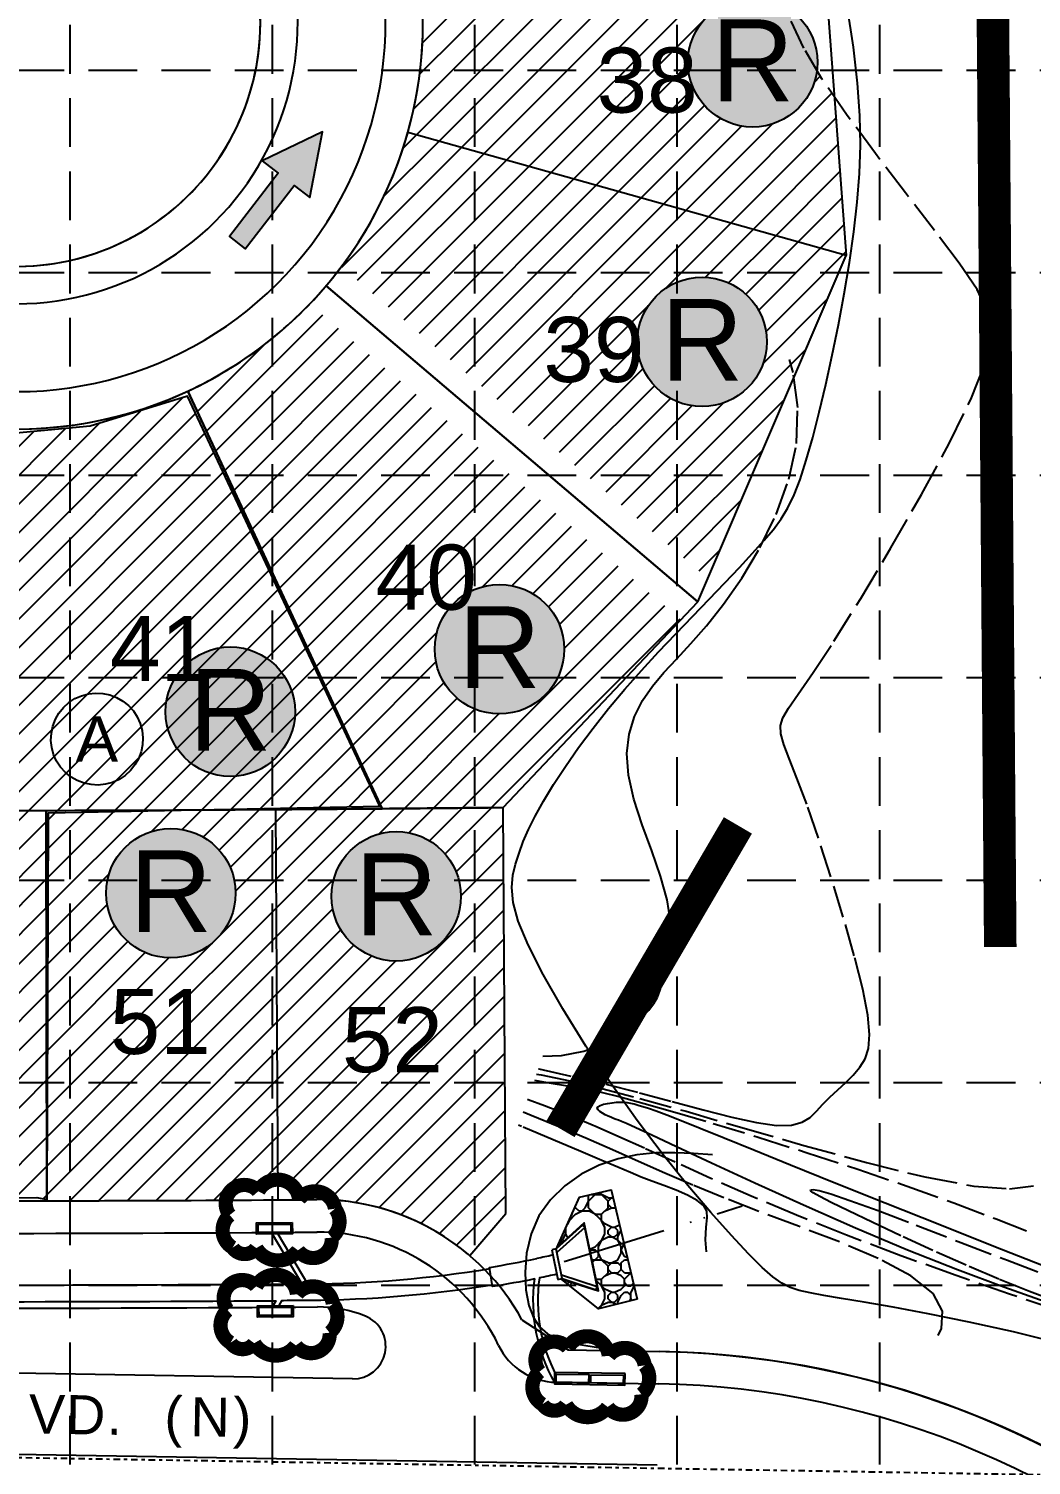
# Model space of a CAD drawing. Extents: x 6153 to 10142, y 8557 to 11052.
# Drawn here: x 8134.9 to 8443.1, y 9126.8 to 9568.4 of the extents above; entities that cross this region are included whole.
import ezdxf
from ezdxf.enums import TextEntityAlignment as Align

# ---------------------------------------------------------------- set-up
doc = ezdxf.new("R2010")
doc.units = 0
doc.header["$LTSCALE"] = 40
doc.header["$MEASUREMENT"] = 0
for name, pattern in [('DASH__25', [0.325, 0.25, -0.075]), ('DASH_DOT', [0.983, 0.8, -0.089, 0.005, -0.089]), ('DASH_DOT_LONG', [2.182, 2, -0.09, 0.002, -0.09]), ('ESMT', [0.16, 0.025, -0.03, 0.05, -0.03, 0.025]), ('GUARDRAIL', [0.24, 0.2, 0.04]), ('HIDDEN', [0.375, 0.25, -0.125]), ('SLOPE_SMALL', [0.9, 0.375, 0.05, 0.1, 0.375]), ('SOLID_OPEN_END', [200, 100, 100]), ('VALLEY_GUTTER', [1.2301, -0.0001, 0.2, -0.1, 0.01, -0.1, 0.01, -0.1, 0.01, -0.1, 0.3, 0.1, 0.2])]:
    doc.linetypes.add(name, pattern=pattern)
doc.layers.get('0').update_dxf_attribs({"linetype": 'CONTINUOUS'})
for name, color, linetype in [('1-BC', 6, 'GUARDRAIL'), ('1-BLOCK_NO', 6, 'CONTINUOUS'), ('1-LOT_NO', 1, 'CONTINUOUS'), ('1-ROW', 6, 'SOLID_OPEN_END'), ('1-STORM', 5, 'CONTINUOUS'), ('1-STORM_INLETS', 4, 'CONTINUOUS'), ('1-STREET_NAMES', 6, 'CONTINUOUS'), ('1A-LOTS', 6, 'CONTINUOUS'), ('BASE', 7, 'CONTINUOUS'), ('EX-ESMT', 1, 'ESMT'), ('GRID', 254, 'HIDDEN'), ('hatch', 2, 'CONTINUOUS'), ('LEGEND', 7, 'CONTINUOUS'), ('PROP_FLOODPLAIN', 12, 'DASH_DOT_LONG'), ('SILT', 200, 'CONTINUOUS'), ('TOPO_CON_100SC', 14, 'DASH__25'), ('TOPO_ICON_100SC', 15, 'CONTINUOUS')]:
    doc.layers.add(name, color=color, linetype=linetype)
doc.styles.add('ryland', font='ARIAL.TTF', dxfattribs={"height": 25})
doc.styles.get("Standard").update_dxf_attribs({"font": 'ARIAL.TTF'})

# ---------------------------------------------------------------- blocks, each defined once
blk = doc.blocks.new('__HATCH_117')
at = {"layer": '1-STORM', "color": 1, "linetype": 'Continuous'}
for p, q in [((-14.96, 30.15), (-12.54, 32.58)), ((-14.96, 28.15), (-14.96, 32.02)), ((-13.96, 32.15), (-14.04, 32.23)), ((-13.96, 32.15), (-10.96, 32.15)), ((-10.96, 32.15), (-11.31, 32.86)), ((-8.96, 30.15), (-10.96, 32.15)), ((-8.96, 31.15), (-10.96, 32.15)), ((-8.96, 31.15), (-7.44, 31.15)), ((-8.96, 30.15), (-7.96, 31.15)), ((-7.96, 31.15), (-7.49, 31.39)), ((-19.96, 26.15), (-19.96, 26.52)), ((-18.96, 28.15), (-19.1, 28.44)), ((-17.96, 27.15), (-18.96, 28.15)), ((-18.96, 26.15), (-16.96, 27.15)), ((-17.96, 27.15), (-14.96, 27.15)), ((-16.96, 27.15), (-15.96, 28.15)), ((-15.96, 28.15), (-14.96, 30.15)), ((-9.96, 23.15), (-14.96, 28.15)), ((-12.96, 26.15), (-14.96, 27.15)), ((-10.96, 26.15), (-8.96, 28.15)), ((-9.96, 27.15), (-7.96, 28.15)), ((-8.96, 28.15), (-8.96, 30.15)), ((-7.96, 28.15), (-8.96, 29.15)), ((-7.96, 28.15), (-6.72, 28.15)), ((-6.69, 28.02), (-6.96, 28.15)), ((-20.96, 24.15), (-21.54, 23)), ((-20.96, 24.15), (-18.96, 26.15)), ((-20.26, 25.86), (-19.96, 26.15)), ((-12.96, 26.15), (-10.96, 26.15)), ((-10.96, 24.15), (-10.96, 26.15)), ((-9.96, 22.15), (-10.96, 24.15)), ((-7.96, 22.15), (-9.96, 23.15)), ((-9.96, 20.15), (-9.96, 22.15)), ((-8.96, 21.15), (-7.96, 22.15)), ((-7.96, 22.15), (-6.96, 22.15)), ((-6.96, 22.15), (-5.47, 22.9)), ((-5.96, 21.15), (-6.96, 22.15)), ((-23.96, 17.15), (-22.96, 18.15)), ((-23.96, 17.15), (-22.43, 17.92)), ((-22.96, 18.15), (-21.96, 20.15)), ((-21.96, 21.15), (-22.24, 21.43)), ((-21.96, 20.15), (-21.96, 22.06)), ((-21.34, 18.91), (-21.96, 20.15)), ((-12.96, 16.15), (-10.96, 18.15)), ((-11.96, 16.15), (-9.96, 20.15)), ((-10.96, 18.15), (-8.96, 19.15)), ((-8.96, 20.15), (-8.96, 21.15)), ((-7.96, 19.15), (-8.96, 20.15)), ((-8.96, 19.15), (-6.96, 19.15)), ((-5.96, 18.15), (-7.96, 19.15)), ((-6.96, 19.15), (-5.96, 20.15)), ((-5.96, 20.15), (-5.96, 21.15)), ((-5.96, 19.15), (-5.02, 21.04)), ((-5.96, 18.15), (-5.96, 19.15)), ((-4.96, 17.15), (-5.96, 18.15)), ((-4.96, 16.15), (-5.96, 18.15)), ((-24.53, 16.02), (-23.96, 17.15)), ((-24.16, 17.15), (-23.96, 17.15)), ((-14.58, 15.35), (-12.96, 16.15)), ((-14.44, 14.68), (-13.96, 15.15)), ((-13.96, 15.15), (-12.96, 15.15)), ((-11.96, 14.15), (-12.96, 15.15)), ((-11.96, 13.15), (-11.96, 16.15)), ((-10.96, 12.15), (-11.96, 14.15)), ((-5.96, 12.15), (-4.96, 14.15)), ((-4.96, 17.15), (-4.09, 17.15)), ((-4.96, 15.15), (-4.05, 16.98)), ((-4.96, 14.15), (-4.96, 16.15)), ((-3.96, 13.15), (-4.96, 15.15)), ((-13.91, 12.15), (-10.96, 12.15)), ((-13.75, 11.37), (-11.96, 13.15)), ((-8.96, 10.15), (-10.96, 12.15)), ((-8.96, 11.15), (-10.96, 12.15)), ((-8.96, 11.15), (-5.96, 11.15)), ((-8.96, 10.15), (-7.96, 11.15)), ((-8.96, 8.15), (-8.96, 10.15)), ((-7.96, 8.15), (-8.96, 9.15)), ((-7.96, 11.15), (-5.96, 12.15)), ((-4.96, 10.15), (-5.96, 11.15)), ((-5.96, 8.15), (-4.96, 9.15)), ((-4.96, 11.15), (-3.96, 12.15)), ((-4.96, 9.15), (-4.96, 11.15)), ((-3.96, 8.15), (-4.96, 9.15)), ((-3.03, 12.69), (-3.96, 13.15)), ((-3.96, 12.15), (-2.9, 12.15)), ((-21.4, 4.72), (-20.72, 5.39)), ((-20.84, 4.27), (-19.97, 5.15)), ((-12.67, 6.15), (-10.96, 6.15)), ((-9.96, 3.15), (-12.59, 5.78)), ((-10.96, 6.15), (-8.96, 8.15)), ((-10.96, 4.15), (-10.96, 6.15)), ((-9.96, 7.15), (-7.96, 8.15)), ((-7.96, 8.15), (-5.96, 8.15)), ((-4.96, 7.15), (-6.96, 8.15)), ((-3.96, 6.15), (-4.96, 7.15)), ((-3.96, 8.15), (-1.95, 8.15)), ((-3.96, 6.15), (-1.96, 8.15)), ((-3.96, 4.15), (-3.96, 6.15)), ((-2.96, 4.15), (-3.96, 5.15)), ((-1.96, 4.15), (-1.18, 4.94)), ((-11.43, -2.78), (-9.96, 0.15)), ((-9.96, 2.15), (-10.96, 4.15)), ((-7.96, 2.15), (-9.96, 3.15)), ((-9.96, 0.15), (-9.96, 2.15)), ((-8.96, 1.15), (-7.96, 2.15)), ((-8.96, 0.15), (-8.96, 1.15)), ((-7.96, -0.85), (-8.96, 0.15)), ((-7.96, 2.15), (-6.96, 2.15)), ((-6.96, 2.15), (-4.96, 3.15)), ((-5.96, 1.15), (-6.96, 2.15)), ((-6.96, -0.85), (-5.96, 0.15)), ((-5.96, 0.15), (-5.96, 1.15)), ((-5.96, -0.85), (-4.96, 1.15)), ((-4.96, 3.15), (-3.96, 4.15)), ((-4.96, 1.15), (-3.96, 2.15)), ((-3.96, 2.15), (-2.96, 2.15)), ((-2.96, 4.15), (-1.96, 4.15)), ((-1.96, 1.15), (-2.96, 2.15)), ((-2.32, -0.56), (-1.96, 0.15)), ((-0.98, 4.11), (-1.96, 2.15)), ((-1.96, 0.15), (-1.96, 2.15)), ((-1.68, -0.41), (-1.96, 0.15)), ((-11.97, -2.86), (-10.96, -1.85)), ((-10.96, -1.85), (-8.96, -0.85)), ((-8.96, -0.85), (-6.96, -0.85)), ((-6.5, -1.58), (-7.96, -0.85)), ((-5.96, -1.45), (-5.96, -0.85))]:
    blk.add_line(p, q, dxfattribs=at)
blk = doc.blocks.new('HDWL')
at = {"color": 1, "linetype": 'Continuous'}
for p, q in [((2.87, 6.74), (-6.04, 4.15)), ((1.5, 1.13), (2.87, 6.74)), ((3.35, 6.62), (2.87, 6.74)), ((2.05, 1.29), (3.35, 6.62)), ((-6.04, 4.15), (-6.39, 3.78)), ((-6.39, 3.78), (-2.42, -0.01)), ((-6.04, 4.15), (-1.87, 0.15)), ((2.05, 1.29), (-2.42, -0.01)), ((-2.24, -0.65), (2.24, 0.65)), ((2.24, 0.65), (2.05, 1.29)), ((-2.42, -0.01), (-2.24, -0.65))]:
    blk.add_line(p, q, dxfattribs=at)
blk = doc.blocks.new('RYLAND')
h = blk.add_hatch(color=81)
h.paths.add_polyline_path([(1.164, -1.048, 1), (-1.408, -1.048, 1)])
h.paths.add_polyline_path([(-1.348, -2.228), (1.104, -2.228), (1.104, 0.21), (-1.348, 0.21)], flags=25)
at = {"color": 5}
blk.add_circle((-0.122, -1.048), 1.286, dxfattribs=at)
at = {"layer": 'BASE', "color": 5, "style": 'ryland'}
blk.add_text('R', height=1.625, dxfattribs=at).set_placement((-0.122, -1.821), align=Align.CENTER)
blk = doc.blocks.new('arrow')
blk.add_lwpolyline([(-67.01, -25.36), (-59.33, -25.42), (-59.57, -56.14), (-51.89, -56.2), (-51.65, -25.48), (-43.97, -25.54), (-55.3, -2.41), (-67.01, -25.36)], close=True)
at = {"color": 254}
for points in [[(-43.97, -25.54), (-67.01, -25.36), (-55.3, -2.41), (-67.01, -25.36)], [(-59.57, -56.14), (-51.89, -56.2), (-59.33, -25.42), (-51.65, -25.48)]]:
    blk.add_solid(points, dxfattribs=at)

msp = doc.modelspace()

# ---------------------------------------------------------------- hatches: boundary and pattern name
at = {"layer": 'hatch', "linetype": 'Continuous'}
h = msp.add_hatch(dxfattribs=at)
h.set_pattern_fill('ANSI31', color=2, scale=50, style=0)
h.paths.add_polyline_path([(8270.45, 9191.27), (8281.52, 9204.18), (8280.75, 9328.98, -0.000566), (8243.56, 9328.63), (8243.56, 9328.63, -0.0005), (8210.75, 9328.4), (8211.46, 9214.62, -0.380456), (8217.98, 9208.61, -0.507493), (8227.98, 9208.36, -0.164406)])
h.paths.add_polyline_path([(8227.94, 9301.71, -1), (8267.75, 9301.71, -1)], flags=16)
h.paths.add_polyline_path([(8210.75, 9328.4, -0.001074), (8140.17, 9328.11), (8140.4, 9208.11, 0.000833), (8195.52, 9208.31, -0.627461), (8205.43, 9211.04, -0.283921), (8211.46, 9214.62)])
h.paths.add_polyline_path([(8158.66, 9302.67, -1), (8198.46, 9302.67, -1)], flags=16)
h.paths.add_polyline_path([(8221.29, 9483.79, -0.092937), (8183.82, 9456.99), (8243.54, 9328.67), (8280.75, 9328.98), (8335.45, 9386.76)])
h.paths.add_polyline_path([(8299.5, 9377.67, -1), (8259.7, 9377.67, -1)], flags=16)
h.paths.add_polyline_path([(8367.41, 9575.29), (8365.15, 9586.39), (8364.05, 9595.01), (8362.9, 9607.01), (8254.54, 9589.86, -0.108098), (8251.42, 9536.52), (8386.21, 9498.67), (8382.6, 9547.41), (8377.17, 9555.3, -0.932825), (8337.56, 9558.06, -0.577386)])
h.paths.add_polyline_path([(8228.88, 9283.45), (8266.82, 9283.45), (8266.82, 9321.17), (8228.88, 9321.17)], flags=24)
h.paths.add_polyline_path([(8236.37, 9249.9), (8257.02, 9249.9), (8257.02, 9265.22), (8236.37, 9265.22)], flags=24)
h.paths.add_polyline_path([(8159.59, 9284.41), (8197.54, 9284.41), (8197.54, 9322.13), (8159.59, 9322.13)], flags=24)
h.paths.add_polyline_path([(8164.97, 9255.53), (8185.61, 9255.53), (8185.61, 9270.85), (8164.97, 9270.85)], flags=24)
h.paths.add_polyline_path([(8260.64, 9359.41), (8298.58, 9359.41), (8298.58, 9397.13), (8260.64, 9397.13)], flags=24)
h.paths.add_polyline_path([(8246.77, 9392.08), (8267.41, 9392.08), (8267.41, 9407.39), (8246.77, 9407.39)], flags=24)
h.paths.add_polyline_path([(8314.68, 9544.85), (8335.32, 9544.85), (8335.32, 9560.17), (8314.68, 9560.17)], flags=24)
h = msp.add_hatch(dxfattribs=at)
h.set_pattern_fill('ANSI31', color=256, scale=50, style=0)
h.paths.add_polyline_path([(8343.7, 9399.43), (8386.21, 9498.67), (8251.42, 9536.52, -0.092937), (8231.01, 9495.22)])
h.paths.add_polyline_path([(8361.79, 9472.13, -1), (8321.99, 9472.13, -1)], flags=16)
h.paths.add_polyline_path([(8322.92, 9453.87), (8360.87, 9453.87), (8360.87, 9491.59), (8322.92, 9491.59)], flags=24)
h.paths.add_polyline_path([(8297.79, 9462.29), (8319.46, 9462.29), (8319.46, 9477.29), (8297.79, 9477.29)], flags=24)
h = msp.add_hatch(dxfattribs=at)
h.set_pattern_fill('ANSI31', color=256, scale=50, style=0)
h.paths.add_polyline_path([(8140.49, 9208.49), (8140.96, 9327.31), (8242.79, 9329.45), (8183.69, 9455.41), (8153.78, 9446.16), (8130.99, 9444.03), (8093.96, 9447.59), (8061.2, 9447.59), (8060.49, 9328.02), (7999.24, 9327.31), (7999.24, 9208.46), (8137.4, 9209.17)])

# ---------------------------------------------------------------- linework, layer by layer
at = {"layer": '1-BC', "color": 7, "linetype": 'Continuous'}
for p, q in [((8223.49, 9198.48), (8223.49, 9198.48)), ((8223.49, 9198.48), (8223.49, 9198.48)), ((8234.45, 9153.4), (7934.37, 9158.42)), ((8234.45, 9153.4), (7934.37, 9158.42)), ((8297.01, 9152.35), (8328.55, 9151.82)), ((8297.01, 9152.35), (8328.55, 9151.82)), ((8328.13, 9126.82), (7933.95, 9133.42)), ((8328.13, 9126.82), (7933.95, 9133.42))]:
    msp.add_line(p, q, dxfattribs=at)
for centre, radius, start, end in [((8131.08, 9570.32), 113.5, 263.7699, 35.015), ((8131.08, 9570.32), 86.5, 263.7699, 35.015), ((8108.92, 25750.13), 16552.05, 268.913173, 270.39661), ((8108.92, 25750.13), 16552.05, 268.913173, 270.39661), ((8223.92, 9136.98), 61.5, 25.7171, 90.3966), ((8223.92, 9136.98), 61.5, 25.7171, 90.3966), ((8108.92, 25750.13), 16575.05, 268.913164, 270.39662), ((8108.92, 25750.13), 16575.05, 268.913164, 270.39662), ((8223.92, 9136.98), 38.5, 67.9439, 90.3966), ((8223.92, 9136.98), 38.5, 67.9439, 90.3966), ((8234.62, 9163.39), 10, 269.0405, 67.9439), ((8234.62, 9163.39), 10, 269.0405, 67.9439), ((8297.35, 9172.34), 20, 205.7171, 269.0405), ((8297.35, 9172.34), 20, 205.7171, 269.0405), ((8324.16, 8889.36), 262.5, 44.9606, 89.0405), ((8324.16, 8889.36), 262.5, 44.9606, 89.0405)]:
    msp.add_arc(centre, radius, start, end, dxfattribs=at)
at = {"layer": '1-BLOCK_NO', "color": 7, "linetype": 'Continuous', "flags": 128}
msp.add_lwpolyline([(8147.2, 9361.25), (8149.05, 9362.47), (8151.08, 9363.37), (8153.22, 9363.96), (8155.43, 9364.19), (8157.65, 9364.08), (8159.82, 9363.63), (8161.89, 9362.84), (8163.82, 9361.73), (8165.55, 9360.34), (8167.04, 9358.7), (8168.25, 9356.84), (8169.16, 9354.81), (8169.74, 9352.67), (8169.98, 9350.46), (8169.87, 9348.24), (8169.42, 9346.07), (8168.63, 9344), (8167.52, 9342.07), (8166.13, 9340.34), (8164.48, 9338.85), (8162.63, 9337.64), (8160.6, 9336.73), (8158.46, 9336.15), (8156.25, 9335.91), (8154.03, 9336.02), (8151.86, 9336.47), (8149.78, 9337.26), (8147.86, 9338.37), (8146.13, 9339.76), (8144.64, 9341.41), (8143.43, 9343.27), (8142.52, 9345.29), (8141.94, 9347.43), (8141.7, 9349.64), (8141.81, 9351.86), (8142.26, 9354.03), (8143.05, 9356.11), (8144.16, 9358.03), (8145.55, 9359.76), (8147.2, 9361.25)], close=True, dxfattribs=at)
at = {"layer": '1-ROW', "color": 7, "linetype": 'SOLID_OPEN_END'}
for p, q in [((8286.52, 9171.53), (8300.73, 9162.29)), ((8300.73, 9162.29), (8328.72, 9161.82))]:
    msp.add_line(p, q, dxfattribs=at)
for centre, radius, start, end in [((8131.08, 9570.32), 125, 263.7699, 35.015), ((8131.08, 9570.32), 75, 263.7699, 35.015), ((8108.92, 25750.1), 16542.02, 268.913164, 270.396624), ((8223.92, 9136.98), 71.5, 28.8923, 90.3966), ((8324.16, 8889.36), 272.5, 45.9626, 89.0405)]:
    msp.add_arc(centre, radius, start, end, dxfattribs=at)
at = {"layer": '1-STORM', "color": 5, "linetype": 'SLOPE_SMALL', "flags": 128}
msp.add_lwpolyline([(8345.09, 9222.25), (8339.28, 9222.66), (8333.48, 9222.9), (8327.67, 9222.82), (8321.87, 9222.25), (8316.06, 9221.03), (8310.29, 9219.03), (8304.74, 9216.25), (8299.65, 9212.71), (8295.24, 9208.46), (8291.75, 9203.5), (8289.34, 9197.93), (8287.95, 9192.04), (8287.45, 9186.19), (8287.71, 9180.71), (8288.6, 9175.97), (8290.02, 9172.21), (8291.95, 9169.37), (8294.4, 9167.27), (8297.37, 9165.75), (8300.88, 9164.64), (8304.89, 9163.79), (8309.33, 9163.14), (8314.1, 9162.63), (8319.07, 9162.22), (8324.16, 9161.86)], dxfattribs=at)
at = {"layer": '1-STORM', "color": 10, "linetype": 'Continuous', "flags": 128}
msp.add_lwpolyline([(8321.96, 9177.85), (8310.04, 9174.95), (8298.72, 9184.05), (8310.04, 9180.41), (8305.69, 9201.34), (8297.2, 9193.66), (8304.18, 9209.23), (8313.94, 9211.45), (8321.96, 9177.85)], close=True, dxfattribs=at)
at = {"layer": '1-STORM', "color": 5, "linetype": 'VALLEY_GUTTER', "flags": 128}
msp.add_lwpolyline([(8354.2, 9206.43), (8296.63, 9188.48)], dxfattribs=at)
at = {"layer": '1-STORM', "color": 5, "linetype": 'Continuous', "flags": 128}
for points in [[(8218.9, 9182.45), (8209.85, 9197.89)], [(8220.64, 9182.46), (8211.58, 9197.9)]]:
    msp.add_lwpolyline(points, dxfattribs=at)
for points in [[(8290.34, 9184.08), (8290.34, 9184.08, -0.009002), (8277.48, 9181.74), (8277.48, 9181.74), (8276.51, 9187.66), (8276.51, 9187.66, 0.010359), (8291.05, 9190.35), (8291.05, 9190.35)], [(8213.12, 9182.41), (8213.12, 9182.41, -0.006246), (7799.17, 9184.98), (7799.17, 9184.98)], [(8276.59, 9187.16), (8276.59, 9187.16, -0.038959), (8221.16, 9182.46), (8221.16, 9182.46)], [(8291.89, 9184.4), (8291.89, 9184.4, 0.158098), (8297.05, 9154.45), (8297.05, 9154.45)], [(7797.92, 9180), (7797.92, 9180, 0.006229), (8210.84, 9177.4), (8210.84, 9177.4), (8209.98, 9175.89)], [(8218.9, 9182.45), (8218.9, 9182.45, -0.000087), (8213.12, 9182.41), (8213.12, 9182.41)], [(8277.4, 9182.23), (8277.4, 9182.23, -0.038959), (8221.19, 9177.46), (8221.19, 9177.46)], [(8290.34, 9184.08), (8290.34, 9184.08, -0.009002), (8277.48, 9181.74), (8277.48, 9181.74)], [(8290.34, 9184.08), (8290.34, 9184.08, -0.009002), (8277.48, 9181.74), (8277.48, 9181.74)], [(8290.34, 9184.08), (8290.34, 9184.08, -0.009002), (8277.48, 9181.74), (8277.48, 9181.74)], [(8290.34, 9184.08), (8290.34, 9184.08, 0.163729), (8296.51, 9152.31), (8296.51, 9152.31)], [(8222.69, 9177.47), (8222.69, 9177.47, -0.000145), (8213.15, 9177.41), (8212.57, 9177.41), (8211.71, 9175.9)]]:
    msp.add_lwpolyline(points, format="xyb", dxfattribs=at)
at = {"layer": '1-STORM', "color": 7, "linetype": 'Continuous', "flags": 128}
for points in [[(8295.98, 9191.41), (8295.98, 9191.41, -0.003528), (8291.05, 9190.35), (8291.05, 9190.35)], [(8297.28, 9185.55), (8297.28, 9185.55, -0.00379), (8291.89, 9184.4), (8291.89, 9184.4)]]:
    msp.add_lwpolyline(points, format="xyb", dxfattribs=at)
at = {"layer": '1-STORM', "color": 5, "linetype": 'SLOPE_SMALL', "flags": 128}
msp.add_lwpolyline([(8324.16, 9161.86), (8324.16, 9161.86, -0.19455), (8513.58, 9085.25), (8513.58, 9085.25)], format="xyb", dxfattribs=at)
at = {"layer": '1-STORM_INLETS', "color": 5, "linetype": 'Continuous', "flags": 128}
for points in [[(8215.9, 9201.43), (8215.92, 9197.93), (8204.92, 9197.86), (8204.9, 9201.36), (8215.9, 9201.43)], [(8215.41, 9200.92), (8215.42, 9198.42), (8205.42, 9198.36), (8205.41, 9200.86), (8215.41, 9200.92)], [(8216.16, 9175.93), (8216.18, 9172.43), (8205.18, 9172.36), (8205.16, 9175.86), (8216.16, 9175.93)], [(8215.66, 9175.42), (8215.68, 9172.92), (8205.68, 9172.86), (8205.66, 9175.36), (8215.66, 9175.42)], [(8318.23, 9154.99), (8296.56, 9155.36), (8296.5, 9151.86), (8318.17, 9151.49), (8318.23, 9154.99)], [(8297.05, 9154.85), (8307.05, 9154.68), (8307.01, 9152.18), (8297.01, 9152.35), (8297.05, 9154.85)], [(8307.72, 9154.67), (8317.72, 9154.5), (8317.68, 9152), (8307.68, 9152.17), (8307.72, 9154.67)]]:
    msp.add_lwpolyline(points, close=True, dxfattribs=at)
at = {"layer": '1A-LOTS', "color": 7, "linetype": 'Continuous'}
for p, q in [((8378, 9609.4), (8386.21, 9498.67)), ((8386.21, 9498.67), (8251.42, 9536.52)), ((8386.21, 9498.67), (8251.42, 9536.52)), ((8340.61, 9392.22), (8386.21, 9498.67)), ((8226.32, 9489.36), (8340.61, 9392.22)), ((8340.61, 9392.22), (8226.32, 9489.36)), ((8243.56, 9328.63), (8183.82, 9456.99)), ((8183.82, 9456.99), (8243.56, 9328.63)), ((8280.75, 9328.98), (8340.61, 9392.22)), ((8140.17, 9328.11), (8140.4, 9208.11)), ((8140.4, 9208.11), (8140.17, 9328.11)), ((8280.75, 9328.98), (8210.75, 9328.4)), ((8210.75, 9328.4), (8211.49, 9208.4)), ((8210.75, 9328.4), (8211.49, 9208.4)), ((8281.52, 9204.18), (8280.75, 9328.98)), ((8270.45, 9191.27), (8281.52, 9204.18))]:
    msp.add_line(p, q, dxfattribs=at)
for centre, radius, start, end in [((8131.08, 9570.32), 125, 344.3149, 8.9933), ((8131.08, 9570.32), 75, 263.7699, 11.4982), ((8131.08, 9570.32), 125, 319.6366, 344.3149), ((8131.08, 9570.32), 125, 294.9583, 319.6366), ((8131.08, 9570.32), 125, 270.28, 294.9583), ((8108.92, 25750.13), 16422.05, 269.862823, 270.109058), ((8108.92, 25750.13), 16422.05, 270.081448, 270.469775), ((8108.92, 25750.13), 16422.05, 270.109058, 270.355295), ((8108.92, 25750.13), 16422.05, 270.469775, 270.599522), ((8108.92, 25750.13), 16542.05, 269.862823, 270.109058), ((8108.92, 25750.13), 16542.05, 270.109058, 270.355295), ((8108.92, 25750.13), 16542.05, 270.355295, 270.396621), ((8223.92, 9136.98), 71.5, 49.3993, 90.3966)]:
    msp.add_arc(centre, radius, start, end, dxfattribs=at)
at = {"layer": 'EX-ESMT', "color": 7, "linetype": 'ESMT', "flags": 128}
msp.add_lwpolyline([(8769.86, 9121.69), (8619.16, 9120.95), (8037.45, 9130.69), (7728.13, 9126.06), (7020.7, 9142.05), (6860.45, 9064.37), (6373.9, 9100.56)], dxfattribs=at)
at = {"layer": 'GRID', "color": 252, "linetype": 'HIDDEN', "ltscale": 1.5}
for p, q in [((8147.47, 10987.02), (8147.47, 8808.56)), ((8209.71, 10987.02), (8209.71, 8808.56)), ((8271.94, 10987.02), (8271.94, 8808.56)), ((8334.18, 10987.02), (8334.18, 8808.56)), ((8396.41, 10987.02), (8396.41, 8808.56)), ((6218.22, 9555.64), (10076.73, 9555.64)), ((6218.22, 9493.4), (10076.73, 9493.4)), ((6218.22, 9431.17), (10076.73, 9431.17)), ((6218.22, 9368.94), (10076.73, 9368.94)), ((6218.22, 9306.7), (10076.73, 9306.7)), ((6218.22, 9244.47), (10076.73, 9244.47)), ((6218.22, 9182.23), (10076.73, 9182.23))]:
    msp.add_line(p, q, dxfattribs=at)
at = {"layer": 'hatch', "linetype": 'Continuous', "flags": 128}
msp.add_lwpolyline([(8140.49, 9208.49), (8140.96, 9327.31), (8242.79, 9329.45), (8183.69, 9455.41), (8153.78, 9446.16), (8130.99, 9444.03), (8093.96, 9447.59), (8061.2, 9447.59), (8060.49, 9328.02), (7999.24, 9327.31), (7999.24, 9208.46), (8137.4, 9209.17)], close=True, dxfattribs=at)
at = {"layer": 'LEGEND', "color": 170, "ltscale": 100, "const_width": 4.37}
for points in [[(8217.65, 9192.9, 0.520567), (8217.65, 9192.9, 0.765195), (8228.01, 9196.79, 0.417879), (8229.03, 9205.68, 0.6649), (8217.98, 9208.61, 0.744833), (8205.43, 9211.04, 0.975642), (8196.65, 9203.74, 0.520567), (8197.56, 9193.7, 0.520567), (8204.84, 9193.58, 0.540264), (8217.65, 9192.9)], [(8217, 9163.67, 0.520567), (8217, 9163.67, 0.765195), (8227.37, 9167.56, 0.417879), (8228.39, 9176.46, 0.6649), (8217.34, 9179.38, 0.744833), (8204.78, 9181.81, 0.975642), (8196.01, 9174.51, 0.520567), (8196.92, 9164.48, 0.520567), (8204.2, 9164.35, 0.540264), (8217, 9163.67)], [(8312.89, 9144.75, 0.520567), (8312.89, 9144.75, 0.765195), (8323.25, 9148.64, 0.417879), (8324.27, 9157.53, 0.6649), (8313.22, 9160.46, 0.744833), (8300.67, 9162.89, 0.975642), (8291.9, 9155.59, 0.520567), (8292.8, 9145.55, 0.520567), (8300.08, 9145.43, 0.540264), (8312.89, 9144.75)]]:
    msp.add_lwpolyline(points, format="xyb", close=True, dxfattribs=at)
at = {"layer": 'PROP_FLOODPLAIN', "color": 7, "linetype": 'DASH_DOT'}
msp.add_lwpolyline([(8452.04, 9164.29), (8437.67, 9167.81), (8423.98, 9170.83), (8411.46, 9173.36), (8400.6, 9175.38), (8391.78, 9176.93), (8384.8, 9178.1), (8379.35, 9179.02), (8375.1, 9179.8), (8371.75, 9180.57), (8368.95, 9181.47), (8366.37, 9182.76), (8363.62, 9184.73), (8360.36, 9187.66), (8356.21, 9191.83), (8350.92, 9197.46), (8344.62, 9204.5), (8337.54, 9212.81), (8329.91, 9222.27), (8321.95, 9232.76), (8313.93, 9244.07), (8306.19, 9255.69), (8299.11, 9267.07), (8293.04, 9277.62), (8288.38, 9286.76), (8285.36, 9294.09), (8283.79, 9299.84), (8283.35, 9304.41), (8283.71, 9308.2), (8284.55, 9311.61), (8285.61, 9315), (8286.92, 9318.51), (8288.56, 9322.26), (8290.61, 9326.36), (8293.16, 9330.93), (8296.26, 9336.03), (8299.87, 9341.57), (8303.93, 9347.4), (8308.36, 9353.4), (8313.11, 9359.42), (8318.11, 9365.34), (8323.28, 9371.14), (8328.53, 9376.81), (8333.81, 9382.36), (8339.01, 9387.76), (8344.07, 9393.01), (8348.89, 9398.04), (8353.37, 9402.77), (8357.41, 9407.13), (8360.91, 9411.03), (8363.81, 9414.46), (8366.22, 9417.71), (8368.29, 9421.13), (8370.17, 9425.06), (8372.01, 9429.84), (8373.92, 9435.75), (8375.9, 9442.7), (8377.92, 9450.51), (8379.94, 9459.01), (8381.92, 9468.02), (8383.83, 9477.38), (8385.61, 9486.92), (8387.21, 9496.49), (8388.56, 9505.93), (8389.62, 9515.07), (8390.32, 9523.86), (8390.6, 9532.62), (8390.42, 9541.74), (8389.72, 9551.64), (8388.43, 9562.73), (8386.53, 9575.31)], dxfattribs=at)
at = {"layer": 'SILT', "color": 200, "linetype": 'Continuous', "const_width": 10, "flags": 128}
for points in [[(8353.86, 9825.77), (8407.38, 9707.02), (8430.97, 9617.28), (8433.58, 9286.13)], [(8298.37, 9230.21), (8352.91, 9323.5)]]:
    msp.add_lwpolyline(points, dxfattribs=at)
at = {"layer": 'TOPO_CON_100SC', "color": 5, "linetype": 'DASH__25'}
for points in [[(8291.57, 9248.66), (8291.74, 9248.63), (8301.93, 9246.37), (8312.29, 9243.93), (8322.62, 9241.34), (8332.71, 9238.65), (8342.27, 9236.07), (8351, 9233.83), (8358.62, 9232.15), (8364.81, 9231.26), (8369.41, 9231.34), (8372.7, 9232.24), (8375.12, 9233.75), (8377.08, 9235.68), (8378.99, 9237.81), (8381.19, 9239.99), (8383.6, 9242.18), (8386.05, 9244.43), (8388.39, 9246.74), (8390.44, 9249.14), (8392.05, 9251.74), (8393.08, 9254.94), (8393.39, 9259.24), (8392.83, 9265.14), (8391.29, 9273.13), (8388.69, 9283.44), (8385.32, 9295.31), (8381.52, 9307.71), (8377.65, 9319.62), (8374.06, 9329.99), (8371.05, 9338.06), (8368.71, 9344.05), (8367.06, 9348.41), (8366.15, 9351.63), (8366.01, 9354.16), (8366.71, 9356.53), (8368.45, 9359.5), (8371.49, 9363.88), (8376.08, 9370.49), (8382.45, 9380.15), (8390.67, 9393.29), (8399.96, 9408.82), (8409.39, 9425.25), (8417.98, 9441.11), (8424.78, 9454.92), (8429.03, 9465.64), (8430.64, 9473.98), (8429.75, 9481.11), (8426.48, 9488.17), (8420.93, 9496.32), (8413.35, 9506.38), (8404.48, 9517.89), (8395.18, 9530.03), (8386.32, 9542), (8378.76, 9552.99), (8373.15, 9562.44), (8369.29, 9570.74)], [(8292.96, 9252.58), (8298.65, 9252.76), (8305.56, 9254.08), (8311.45, 9256.25), (8316.35, 9258.93), (8320.31, 9261.77), (8323.35, 9264.45), (8325.54, 9266.71), (8327.07, 9268.71), (8328.16, 9270.71), (8329.02, 9272.95), (8329.87, 9275.68), (8330.84, 9279.12), (8331.74, 9283.32), (8332.29, 9288.3), (8332.21, 9294.05), (8331.21, 9300.6), (8329.16, 9307.91), (8326.43, 9315.71), (8323.52, 9323.68), (8320.95, 9331.52), (8319.24, 9338.9), (8318.77, 9345.58), (8319.46, 9351.58), (8321.14, 9356.98), (8323.61, 9361.87), (8326.67, 9366.33), (8330.17, 9370.51), (8334.09, 9374.73), (8338.44, 9379.38), (8343.23, 9384.83), (8348.48, 9391.46), (8354.11, 9399.54), (8359.68, 9408.86), (8364.69, 9419.09), (8368.61, 9429.89), (8370.94, 9440.93), (8371.29, 9451.92), (8369.9, 9462.67), (8368.82, 9466.68)], [(8291.01, 9247.06), (8292.37, 9246.81), (8301.23, 9244.96), (8311.09, 9242.63), (8322.73, 9239.6), (8336.96, 9235.63), (8354.17, 9230.63), (8373.2, 9225.15), (8392.47, 9219.86), (8410.41, 9215.45), (8425.46, 9212.61), (8436.44, 9211.82), (8443.76, 9212.72)], [(8290.33, 9245.15), (8294.92, 9244.42), (8300.48, 9243.48), (8305.61, 9242.55), (8310.82, 9241.46), (8316.76, 9240.03), (8324.1, 9238.07), (8333.48, 9235.39), (8345.35, 9231.88), (8359.18, 9227.65), (8374.23, 9222.9), (8389.75, 9217.82), (8404.98, 9212.62), (8419.27, 9207.47), (8432.31, 9202.55), (8443.88, 9198.02)], [(8451.03, 9174.51), (8436.43, 9179.44), (8420.06, 9185.11), (8403, 9191.24), (8386.32, 9197.51), (8370.92, 9203.66), (8356.99, 9209.54), (8344.55, 9215.01), (8333.61, 9219.95), (8324.21, 9224.24), (8316.29, 9227.8), (8309.59, 9230.73), (8303.78, 9233.19), (8298.51, 9235.31), (8293.46, 9237.26), (8288.38, 9239.14), (8288.22, 9239.2)], [(8414.5, 9166.67), (8415.53, 9168.82), (8415.84, 9174.16), (8412.93, 9179.64), (8406.07, 9185.07), (8396.08, 9190.36), (8384.15, 9195.46), (8371.5, 9200.3), (8359.32, 9204.84), (8348.56, 9209.03), (8339.07, 9212.94), (8330.48, 9216.65), (8322.38, 9220.23), (8314.39, 9223.78), (8306.19, 9227.34), (8297.82, 9230.89), (8289.38, 9234.38), (8286.87, 9235.39)], [(8343.26, 9192.46), (8342.97, 9196.12), (8343.14, 9200.01), (8343.43, 9202.83), (8343.36, 9204.91), (8342.47, 9206.61), (8340.42, 9208.23), (8337.44, 9209.81), (8333.88, 9211.33), (8330.11, 9212.77), (8326.48, 9214.13), (8323.2, 9215.41), (8319.89, 9216.77), (8316.04, 9218.41), (8311.11, 9220.53), (8304.57, 9223.31), (8296.13, 9226.86), (8286.39, 9230.93), (8285.43, 9231.32)], [(8451.23, 9177), (8442.62, 9180.21), (8433.17, 9184.01), (8423.07, 9188.31), (8412.83, 9192.86), (8403, 9197.36), (8394.16, 9201.5), (8386.87, 9204.99), (8381.56, 9207.59), (8378.06, 9209.39), (8376.06, 9210.54), (8375.24, 9211.2), (8375.3, 9211.52), (8376.06, 9211.6), (8377.94, 9211.26), (8381.52, 9210.22), (8387.35, 9208.25), (8396.01, 9205.09), (8407.73, 9200.63), (8421.45, 9195.34), (8435.8, 9189.82), (8449.4, 9184.67)]]:
    msp.add_lwpolyline(points, dxfattribs=at)
at = {"layer": 'TOPO_ICON_100SC', "color": 5, "linetype": 'Continuous', "flags": 128}
msp.add_lwpolyline([(8447.36, 9177.06), (8434.64, 9181.53), (8420.42, 9186.85), (8405.08, 9192.95), (8389.07, 9199.71), (8373.12, 9206.73), (8358.08, 9213.55), (8344.78, 9219.69), (8334.03, 9224.71), (8326.41, 9228.26), (8321.5, 9230.53), (8318.62, 9231.84), (8317.08, 9232.51), (8316.21, 9232.86), (8315.43, 9233.15), (8314.63, 9233.45), (8313.81, 9233.77), (8312.97, 9234.13), (8312.12, 9234.54), (8311.26, 9235.01), (8310.5, 9235.52), (8309.93, 9236.04), (8309.68, 9236.55), (8309.85, 9237.02), (8310.52, 9237.43), (8311.57, 9237.77), (8312.85, 9238.04), (8314.21, 9238.25), (8315.5, 9238.38), (8316.6, 9238.43), (8317.5, 9238.43), (8318.25, 9238.38), (8318.88, 9238.31), (8319.42, 9238.22), (8319.91, 9238.13), (8320.4, 9238.03), (8320.97, 9237.89), (8321.67, 9237.71), (8322.56, 9237.45), (8323.73, 9237.1), (8325.39, 9236.56), (8327.75, 9235.72), (8331.04, 9234.49), (8335.47, 9232.77), (8341.27, 9230.45), (8348.66, 9227.46), (8357.86, 9223.73), (8369.08, 9219.19), (8382.54, 9213.76), (8398.21, 9207.49), (8415.02, 9200.78), (8431.65, 9194.17), (8446.8, 9188.18)], dxfattribs=at)

# ---------------------------------------------------------------- block references
at = {"color": 7, "xscale": 15.4749784294454, "yscale": 15.4749784294454, "zscale": 15.47497842944576}
for p in [(8359.35, 9574.27), (8343.78, 9488.34), (8281.49, 9393.88), (8198.73, 9374.65), (8180.45, 9318.88), (8249.74, 9317.92)]:
    msp.add_blockref('RYLAND', p, dxfattribs=at)
at = {"linetype": 'Continuous', "xscale": 0.8000000000000834, "yscale": 0.7999999999992724, "zscale": 0.8, "rotation": 322.9232726211323}
msp.add_blockref('arrow', (8261.68, 9511.58), dxfattribs=at)
at = {"layer": '1-STORM', "color": 10, "linetype": 'Continuous'}
msp.add_blockref('__HATCH_117', (8321.96, 9177.85), dxfattribs=at)
at = {"layer": '1-STORM', "color": 10, "linetype": 'Continuous', "xscale": 2.000000000000364, "yscale": 2, "rotation": 265.587044973563}
msp.add_blockref('HDWL', (8296.63, 9188.48), dxfattribs=at)

# ---------------------------------------------------------------- texts
at = {"layer": '1-BLOCK_NO', "color": 7, "linetype": 'Continuous'}
msp.add_text('A', height=14, dxfattribs=at).set_placement((8155.84, 9350.05), align=Align.MIDDLE_CENTER)
at = {"layer": '1-LOT_NO', "color": 7, "linetype": 'Continuous'}
for s, p in [('38', (8325, 9552.58)), ('39', (8308.63, 9469.79)), ('40', (8257.09, 9399.8)), ('41', (8175.38, 9377.88)), ('51', (8175.29, 9263.25)), ('52', (8246.7, 9257.63))]:
    msp.add_text(s, height=20, dxfattribs=at).set_placement(p, align=Align.MIDDLE_CENTER)
at = {"layer": '1-STREET_NAMES', "color": 7, "linetype": 'Continuous'}
for s, p in [('V', (8134.8, 9136.62)), ('D', (8146.22, 9136.43)), ('(', (8176.5, 9135.92)), ('N', (8184.5, 9135.78)), (')', (8197.64, 9135.56)), ('.', (8158.79, 9136.22))]:
    msp.add_text(s, height=12, rotation=359.0405, dxfattribs=at).set_placement(p)

doc.saveas('drawing.dxf')
